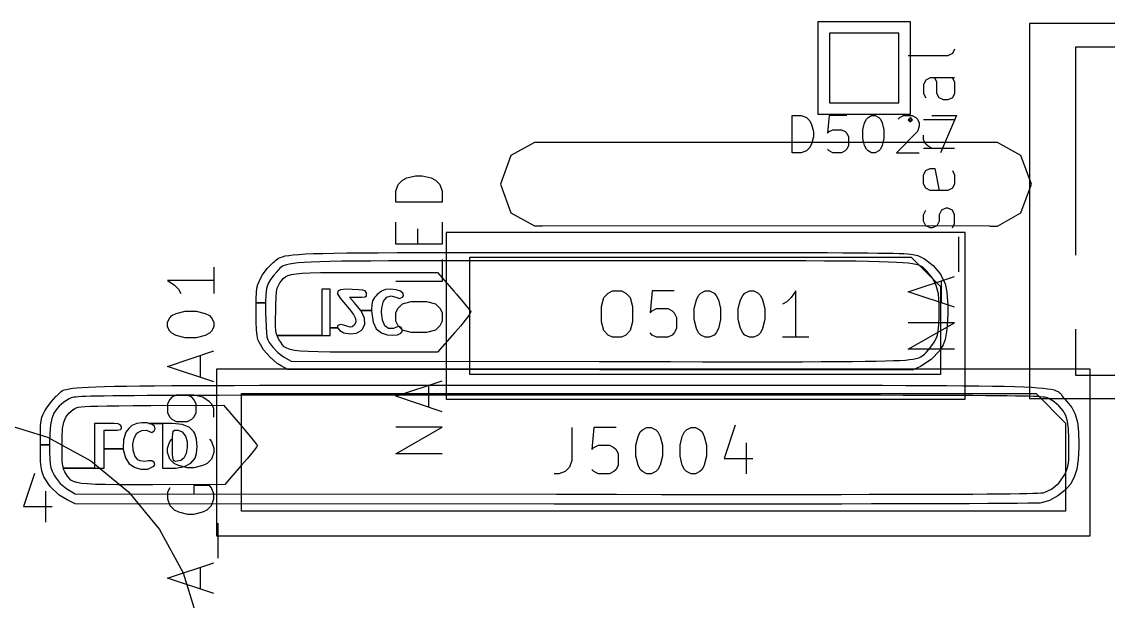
# Model space of a CAD drawing. Extents: x 0 to 141, y 0 to 216.
# Drawn here: x 100.66 to 124.11, y 53.55 to 66.06 of the extents above; entities that cross this region are included whole.
import ezdxf

# ---------------------------------------------------------------- set-up
doc = ezdxf.new("R2010")
doc.units = 0
doc.layers.get('0').update_dxf_attribs({"linetype": 'CONTINUOUS'})

msp = doc.modelspace()

# ---------------------------------------------------------------- linework, layer by layer
at = {"color": 0}
for p, q in [((117.839, 66.059), (117.839, 64.0595)), ((119.838, 66.059), (117.839, 66.059)), ((119.838, 64.0595), (119.838, 66.059)), ((137.907, 66.0192), (122.407, 66.0192)), ((122.407, 66.0192), (122.407, 57.9191)), ((118.088, 65.8096), (118.088, 64.3089)), ((119.589, 65.8096), (118.088, 65.8096)), ((119.589, 64.3089), (119.589, 65.8096)), ((120.789, 65.465), (120.742, 65.3701)), ((123.406, 65.519), (134.607, 65.519)), ((123.406, 61.0196), (123.406, 65.519)), ((120.646, 65.3217), (119.789, 65.3217)), ((120.742, 65.3701), (120.646, 65.3217)), ((120.171, 64.7982), (120.122, 64.703)), ((120.265, 64.8462), (120.171, 64.7982)), ((120.789, 64.8462), (120.265, 64.8462)), ((120.409, 64.7513), (120.361, 64.8462)), ((120.409, 64.5128), (120.409, 64.7513)), ((120.742, 64.8462), (120.789, 64.7513)), ((120.789, 64.7513), (120.789, 64.5128)), ((120.122, 64.703), (120.122, 64.5128)), ((120.122, 64.5128), (120.171, 64.4179)), ((120.456, 64.4179), (120.409, 64.5128)), ((120.789, 64.5128), (120.742, 64.4179)), ((118.088, 64.3089), (119.589, 64.3089)), ((120.551, 64.3696), (120.456, 64.4179)), ((120.646, 64.3696), (120.551, 64.3696)), ((120.742, 64.4179), (120.646, 64.3696)), ((117.286, 63.2312), (117.286, 64.032)), ((117.286, 64.032), (117.476, 64.032)), ((117.476, 64.032), (117.591, 63.9932)), ((117.839, 64.0595), (119.838, 64.0595)), ((118.085, 64.032), (118.048, 63.6503)), ((118.467, 64.032), (118.085, 64.032)), ((118.923, 63.9932), (119, 64.032)), ((119, 64.032), (119.076, 64.032)), ((119.076, 64.032), (119.152, 63.9932)), ((119.61, 63.9932), (119.686, 64.032)), ((119.686, 64.032), (119.876, 64.032)), ((119.876, 64.032), (119.953, 63.9932)), ((120.296, 64.032), (120.829, 64.032)), ((120.829, 64.032), (120.486, 63.2312)), ((117.591, 63.9932), (117.667, 63.9177)), ((117.667, 63.9177), (117.705, 63.8404)), ((117.705, 63.8404), (117.742, 63.6887)), ((118.809, 63.7261), (118.848, 63.8789)), ((118.848, 63.8789), (118.886, 63.9547)), ((118.886, 63.9547), (118.923, 63.9932)), ((119.152, 63.9932), (119.191, 63.9547)), ((119.191, 63.9547), (119.229, 63.8789)), ((119.229, 63.8789), (119.266, 63.7261)), ((119.571, 63.9547), (119.61, 63.9932)), ((119.837, 63.9893), (119.789, 63.941)), ((119.789, 63.941), (119.837, 63.8941)), ((119.789, 63.941), (119.885, 63.941)), ((119.885, 63.941), (119.837, 63.9893)), ((119.837, 63.8941), (119.885, 63.941)), ((119.953, 63.9932), (119.99, 63.9547)), ((119.99, 63.9547), (120.028, 63.8789)), ((120.028, 63.803), (119.99, 63.6887)), ((120.028, 63.8789), (120.028, 63.803)), ((120.789, 63.941), (120.122, 63.941)), ((117.742, 63.5744), (117.705, 63.4213)), ((117.742, 63.6887), (117.742, 63.5744)), ((118.048, 63.6503), (118.085, 63.6887)), ((118.085, 63.6887), (118.163, 63.7261)), ((118.163, 63.7261), (118.353, 63.7261)), ((118.353, 63.7261), (118.429, 63.6887)), ((118.429, 63.6887), (118.467, 63.6503)), ((118.467, 63.6503), (118.504, 63.5744)), ((118.504, 63.5744), (118.504, 63.3843)), ((118.809, 63.536), (118.809, 63.7261)), ((118.848, 63.3843), (118.809, 63.536)), ((119.266, 63.536), (119.229, 63.3843)), ((119.266, 63.7261), (119.266, 63.536)), ((119.99, 63.6887), (119.534, 63.2312)), ((120.122, 63.5123), (120.122, 63.6076)), ((111.722, 63.4517), (111.216, 63.1705)), ((111.891, 63.4517), (111.722, 63.4517)), ((121.549, 63.4488), (111.891, 63.4517)), ((117.667, 63.3458), (117.591, 63.27)), ((117.705, 63.4213), (117.667, 63.3458)), ((118.085, 63.27), (118.048, 63.307)), ((118.467, 63.307), (118.429, 63.27)), ((118.504, 63.3843), (118.467, 63.307)), ((118.886, 63.307), (118.848, 63.3843)), ((118.923, 63.27), (118.886, 63.307)), ((119.191, 63.307), (119.152, 63.27)), ((119.229, 63.3843), (119.191, 63.307)), ((120.171, 63.4175), (120.122, 63.5123)), ((120.789, 63.3222), (120.122, 63.3222)), ((120.217, 63.3705), (120.171, 63.4175)), ((120.314, 63.3222), (120.217, 63.3705)), ((121.716, 63.4488), (121.549, 63.4488)), ((122.222, 63.168), (121.716, 63.4488)), ((111.216, 63.1705), (110.99, 62.5521)), ((117.476, 63.2312), (117.286, 63.2312)), ((117.591, 63.27), (117.476, 63.2312)), ((118.163, 63.2312), (118.085, 63.27)), ((118.353, 63.2312), (118.163, 63.2312)), ((118.429, 63.27), (118.353, 63.2312)), ((119, 63.2312), (118.923, 63.27)), ((119.076, 63.2312), (119, 63.2312)), ((119.152, 63.27), (119.076, 63.2312)), ((119.534, 63.2312), (120.028, 63.2312)), ((122.448, 62.5493), (122.222, 63.168)), ((120.122, 62.7503), (120.171, 62.8456)), ((120.171, 62.8456), (120.265, 62.8936)), ((120.265, 62.8936), (120.361, 62.8936)), ((120.361, 62.8936), (120.456, 62.417)), ((120.742, 62.8456), (120.789, 62.7503)), ((108.78, 62.5422), (108.875, 62.6375)), ((108.875, 62.6375), (108.97, 62.6854)), ((108.97, 62.6854), (109.16, 62.7324)), ((109.16, 62.7324), (109.303, 62.7324)), ((109.303, 62.7324), (109.493, 62.6854)), ((109.493, 62.6854), (109.589, 62.6375)), ((109.589, 62.6375), (109.684, 62.5422)), ((120.122, 62.5602), (120.122, 62.7503)), ((120.789, 62.7503), (120.789, 62.5602)), ((108.731, 62.4004), (108.78, 62.5422)), ((108.731, 62.1619), (108.731, 62.4004)), ((109.684, 62.5422), (109.732, 62.4004)), ((109.732, 62.4004), (109.732, 62.1619)), ((110.99, 62.5521), (111.216, 61.9333)), ((120.171, 62.4649), (120.122, 62.5602)), ((120.265, 62.417), (120.171, 62.4649)), ((120.646, 62.417), (120.265, 62.417)), ((120.742, 62.4649), (120.646, 62.417)), ((120.789, 62.5602), (120.742, 62.4649)), ((122.222, 61.9305), (122.448, 62.5493)), ((109.732, 62.1619), (108.731, 62.1619)), ((111.216, 61.9333), (111.722, 61.6507)), ((120.122, 61.8931), (120.171, 61.9883)), ((120.504, 61.9883), (120.456, 61.8931)), ((120.599, 62.0367), (120.504, 61.9883)), ((120.646, 62.0367), (120.599, 62.0367)), ((120.742, 61.9883), (120.646, 62.0367)), ((120.789, 61.8931), (120.742, 61.9883)), ((121.716, 61.6479), (122.222, 61.9305)), ((108.731, 61.2567), (108.731, 61.7333)), ((109.732, 61.7333), (109.732, 61.2567)), ((120.122, 61.7513), (120.122, 61.8931)), ((120.171, 61.655), (120.122, 61.7513)), ((120.456, 61.7513), (120.409, 61.655)), ((120.456, 61.8931), (120.456, 61.7513)), ((120.742, 61.6081), (120.789, 61.703)), ((120.789, 61.703), (120.789, 61.8931)), ((109.208, 61.2567), (109.208, 61.5901)), ((121.019, 61.5086), (109.819, 61.5086)), ((109.819, 61.5086), (109.819, 57.9092)), ((111.722, 61.6507), (111.891, 61.6507)), ((121.549, 61.6479), (111.891, 61.6507)), ((120.265, 61.6081), (120.171, 61.655)), ((120.314, 61.6081), (120.265, 61.6081)), ((120.409, 61.655), (120.314, 61.6081)), ((121.019, 57.9092), (121.019, 61.5086)), ((121.549, 61.6479), (121.716, 61.6479)), ((109.732, 61.2567), (108.731, 61.2567)), ((120.884, 60.6559), (120.884, 61.4179)), ((106.2, 60.9519), (106.237, 60.9699)), ((106.237, 60.9699), (106.285, 60.9865)), ((106.285, 60.9865), (106.346, 61.0016)), ((106.346, 61.0016), (106.423, 61.014)), ((106.423, 61.014), (106.519, 61.0263)), ((106.519, 61.0263), (106.638, 61.0362)), ((106.638, 61.0362), (106.783, 61.0443)), ((106.783, 61.0443), (106.955, 61.0514)), ((106.955, 61.0514), (107.159, 61.0581)), ((107.159, 61.0581), (107.399, 61.0623)), ((107.399, 61.0623), (107.674, 61.0665)), ((107.674, 61.0665), (107.993, 61.0704)), ((107.993, 61.0704), (108.354, 61.0718)), ((108.354, 61.0718), (108.762, 61.0747)), ((108.762, 61.0747), (109.221, 61.0761)), ((109.221, 61.0761), (116.764, 61.0761)), ((110.328, 60.9794), (119.853, 60.9794)), ((110.328, 58.4398), (110.328, 60.9794)), ((116.764, 61.0761), (117.242, 61.0747)), ((117.242, 61.0747), (117.669, 61.0732)), ((117.669, 61.0732), (118.047, 61.0732)), ((118.047, 61.0732), (118.379, 61.0718)), ((118.379, 61.0718), (118.668, 61.069)), ((118.668, 61.069), (118.919, 61.0676)), ((118.919, 61.0676), (119.134, 61.0651)), ((119.134, 61.0651), (119.316, 61.0623)), ((119.316, 61.0623), (119.467, 61.0595)), ((119.467, 61.0595), (119.593, 61.0553)), ((119.593, 61.0553), (119.695, 61.0514)), ((119.695, 61.0514), (119.776, 61.0457)), ((119.776, 61.0457), (119.84, 61.0401)), ((119.84, 61.0401), (119.889, 61.0348)), ((119.853, 60.9794), (120.489, 60.3444)), ((119.889, 61.0348), (119.928, 61.0277)), ((119.928, 61.0277), (119.96, 61.021)), ((119.96, 61.021), (119.986, 61.0126)), ((119.986, 61.0126), (120.011, 61.003)), ((120.011, 61.003), (120.137, 60.9424)), ((104.807, 60.7603), (104.807, 60.1885)), ((105.857, 60.5924), (105.959, 60.7289)), ((105.959, 60.7289), (106.068, 60.8404)), ((106.068, 60.8404), (106.087, 60.8584)), ((106.087, 60.8584), (106.116, 60.8845)), ((106.116, 60.8845), (106.142, 60.9092)), ((106.142, 60.9092), (106.17, 60.9314)), ((106.17, 60.9314), (106.2, 60.9519)), ((106.233, 60.737), (106.212, 60.7124)), ((106.258, 60.7589), (106.233, 60.737)), ((106.288, 60.7783), (106.258, 60.7589)), ((106.325, 60.7963), (106.288, 60.7783)), ((106.376, 60.8129), (106.325, 60.7963)), ((106.441, 60.8266), (106.376, 60.8129)), ((106.524, 60.839), (106.441, 60.8266)), ((106.627, 60.8499), (106.524, 60.839)), ((106.754, 60.8598), (106.627, 60.8499)), ((106.908, 60.8679), (106.754, 60.8598)), ((107.093, 60.875), (106.908, 60.8679)), ((107.311, 60.8803), (107.093, 60.875)), ((107.565, 60.8859), (107.311, 60.8803)), ((107.859, 60.8887), (107.565, 60.8859)), ((108.195, 60.8926), (107.859, 60.8887)), ((108.577, 60.894), (108.195, 60.8926)), ((109.007, 60.8954), (108.577, 60.894)), ((109.489, 60.8969), (109.007, 60.8954)), ((117.125, 60.8969), (109.489, 60.8969)), ((109.732, 60.923), (109.732, 60.4478)), ((117.58, 60.8954), (117.125, 60.8969)), ((117.985, 60.8926), (117.58, 60.8954)), ((118.342, 60.8902), (117.985, 60.8926)), ((118.656, 60.8873), (118.342, 60.8902)), ((118.929, 60.8831), (118.656, 60.8873)), ((119.164, 60.8774), (118.929, 60.8831)), ((119.366, 60.8707), (119.164, 60.8774)), ((119.535, 60.8637), (119.366, 60.8707)), ((119.676, 60.8542), (119.535, 60.8637)), ((119.79, 60.8432), (119.676, 60.8542)), ((119.884, 60.8323), (119.79, 60.8432)), ((119.957, 60.8182), (119.884, 60.8323)), ((120.015, 60.802), (119.957, 60.8182)), ((120.06, 60.784), (120.015, 60.802)), ((120.095, 60.7646), (120.06, 60.784)), ((120.122, 60.7427), (120.095, 60.7646)), ((120.147, 60.7191), (120.122, 60.7427)), ((120.137, 60.9424), (120.328, 60.7963)), ((120.328, 60.7963), (120.483, 60.6104)), ((105.781, 60.4516), (105.818, 60.5261)), ((105.818, 60.5261), (105.857, 60.5924)), ((106.026, 60.4972), (105.975, 60.4051)), ((106.101, 60.5896), (106.026, 60.4972)), ((106.163, 60.657), (106.101, 60.5896)), ((106.189, 60.6859), (106.163, 60.657)), ((106.212, 60.7124), (106.189, 60.6859)), ((106.267, 60.4668), (106.305, 60.5123)), ((106.305, 60.5123), (106.349, 60.5483)), ((106.349, 60.5483), (106.405, 60.5772)), ((106.405, 60.5772), (106.481, 60.6005)), ((106.481, 60.6005), (106.583, 60.6171)), ((106.583, 60.6171), (106.715, 60.6294)), ((106.715, 60.6294), (106.887, 60.6379)), ((106.887, 60.6379), (107.105, 60.6432)), ((107.105, 60.6432), (107.374, 60.6446)), ((107.374, 60.6446), (107.702, 60.646)), ((107.702, 60.646), (109.635, 60.646)), ((109.635, 60.646), (109.984, 60.2439)), ((119.789, 60.2273), (120.789, 60.5607)), ((120.171, 60.6929), (120.147, 60.7191)), ((120.195, 60.664), (120.171, 60.6929)), ((120.213, 60.646), (120.195, 60.664)), ((120.319, 60.5166), (120.213, 60.646)), ((120.394, 60.3663), (120.319, 60.5166)), ((120.483, 60.6104), (120.587, 60.4008)), ((104.807, 60.4753), (103.806, 60.4753)), ((103.806, 60.4753), (103.95, 60.3786)), ((103.95, 60.3786), (104.045, 60.2837)), ((104.045, 60.2837), (104.092, 60.1885)), ((105.727, 60.2107), (105.737, 60.3084)), ((105.737, 60.3084), (105.755, 60.3843)), ((105.755, 60.3843), (105.781, 60.4516)), ((105.942, 60.2989), (105.926, 60.1652)), ((105.975, 60.4051), (105.942, 60.2989)), ((106.16, 60.2259), (106.175, 60.3056)), ((106.175, 60.3056), (106.198, 60.3649)), ((106.198, 60.3649), (106.23, 60.4188)), ((106.23, 60.4188), (106.267, 60.4668)), ((107.315, 60.288), (107.135, 60.288)), ((107.135, 60.288), (107.135, 59.2847)), ((107.315, 59.4473), (107.315, 60.288)), ((107.542, 60.2738), (107.479, 60.2439)), ((107.669, 60.2837), (107.542, 60.2738)), ((107.789, 60.2809), (107.669, 60.2837)), ((107.935, 60.2738), (107.789, 60.2809)), ((108.024, 60.2643), (107.935, 60.2738)), ((108.071, 60.2463), (108.024, 60.2643)), ((108.511, 60.2809), (108.424, 60.2449)), ((108.616, 60.288), (108.511, 60.2809)), ((108.74, 60.2738), (108.616, 60.288)), ((109.732, 60.4478), (108.731, 60.4478)), ((108.836, 60.2396), (108.74, 60.2738)), ((120.439, 60.1832), (120.394, 60.3663)), ((120.489, 60.3444), (120.489, 58.4398)), ((120.504, 59.9888), (120.504, 60.4654)), ((120.587, 60.4008), (120.595, 60.3747)), ((120.595, 60.3747), (120.624, 60.2174)), ((105.722, 59.9874), (105.723, 60.077)), ((105.723, 60.077), (105.727, 60.2107)), ((105.926, 60.1652), (105.922, 59.9874)), ((106.143, 59.9475), (106.15, 60.1116)), ((106.15, 60.1116), (106.16, 60.2259)), ((107.479, 60.2439), (107.477, 60.1857)), ((107.477, 60.1857), (107.534, 60.0922)), ((107.534, 60.0922), (107.647, 59.9556)), ((107.84, 59.993), (107.731, 60.1087)), ((107.731, 60.1087), (107.92, 60.1087)), ((107.92, 60.1087), (108.002, 60.1102)), ((108.002, 60.1102), (108.071, 60.1183)), ((108.092, 60.216), (108.071, 60.2463)), ((108.071, 60.1183), (108.097, 60.143)), ((108.097, 60.1899), (108.092, 60.216)), ((108.097, 60.143), (108.097, 60.1899)), ((108.233, 60.0357), (108.215, 59.9514)), ((108.272, 60.1017), (108.233, 60.0357)), ((108.311, 60.143), (108.272, 60.1017)), ((108.333, 60.1666), (108.311, 60.143)), ((108.424, 60.2449), (108.333, 60.1666)), ((108.431, 59.8812), (108.467, 60.0273)), ((108.467, 60.0273), (108.536, 60.1155)), ((108.536, 60.1155), (108.632, 60.143)), ((108.632, 60.143), (108.753, 60.1059)), ((108.753, 60.1059), (108.811, 60.0865)), ((108.811, 60.0865), (108.88, 60.114)), ((108.894, 60.1927), (108.836, 60.2396)), ((108.875, 59.9708), (109.065, 60.0191)), ((108.88, 60.114), (108.901, 60.1405)), ((108.901, 60.1405), (108.894, 60.1927)), ((109.065, 60.0191), (109.398, 60.0191)), ((109.398, 60.0191), (109.589, 59.9708)), ((109.984, 60.2439), (110.039, 60.1775)), ((110.039, 60.1775), (110.072, 60.1405)), ((110.072, 60.1405), (110.158, 60.0396)), ((110.158, 60.0396), (110.254, 59.9225)), ((113.171, 59.913), (113.218, 60.1031)), ((113.218, 60.1031), (113.313, 60.1998)), ((113.313, 60.1998), (113.409, 60.2463)), ((113.409, 60.2463), (113.599, 60.2463)), ((113.599, 60.2463), (113.695, 60.1998)), ((113.695, 60.1998), (113.79, 60.1031)), ((113.79, 60.1031), (113.837, 59.913)), ((114.265, 60.2463), (114.219, 59.7711)), ((114.742, 60.2463), (114.265, 60.2463)), ((115.171, 59.866), (115.218, 60.0562)), ((115.218, 60.0562), (115.266, 60.1514)), ((115.266, 60.1514), (115.313, 60.1998)), ((115.313, 60.1998), (115.409, 60.2463)), ((115.409, 60.2463), (115.504, 60.2463)), ((115.504, 60.2463), (115.6, 60.1998)), ((115.6, 60.1998), (115.646, 60.1514)), ((115.646, 60.1514), (115.695, 60.0562)), ((115.695, 60.0562), (115.741, 59.866)), ((116.123, 59.866), (116.171, 60.0562)), ((116.171, 60.0562), (116.218, 60.1514)), ((116.218, 60.1514), (116.266, 60.1998)), ((116.266, 60.1998), (116.362, 60.2463)), ((116.362, 60.2463), (116.457, 60.2463)), ((116.457, 60.2463), (116.552, 60.1998)), ((116.552, 60.1998), (116.599, 60.1514)), ((116.599, 60.1514), (116.647, 60.0562)), ((116.647, 60.0562), (116.695, 59.866)), ((117.265, 60.1031), (117.171, 60.0082)), ((117.361, 60.2463), (117.265, 60.1031)), ((117.361, 59.2459), (117.361, 60.2463)), ((120.789, 59.8936), (119.789, 60.2273)), ((120.458, 59.9542), (120.439, 60.1832)), ((120.624, 60.2174), (120.64, 60.0206)), ((120.64, 60.0206), (120.642, 59.9542)), ((103.996, 59.7598), (104.188, 59.8082)), ((104.188, 59.8082), (104.425, 59.8082)), ((104.425, 59.8082), (104.617, 59.7598)), ((105.722, 59.8039), (105.722, 59.9874)), ((105.722, 59.9874), (105.922, 59.9874)), ((105.922, 59.9874), (105.722, 59.9874)), ((105.723, 59.5768), (105.722, 59.8039)), ((105.922, 59.9874), (105.924, 59.7531)), ((106.138, 59.6237), (106.141, 59.8219)), ((106.141, 59.8219), (106.143, 59.9475)), ((107.647, 59.9556), (107.728, 59.8607)), ((107.728, 59.8607), (107.818, 59.7408)), ((107.976, 59.8248), (107.84, 59.993)), ((107.983, 59.8152), (107.976, 59.8248)), ((107.976, 59.8248), (108.21, 59.8248)), ((108.21, 59.8248), (107.976, 59.8248)), ((108.059, 59.6593), (107.983, 59.8152)), ((108.215, 59.9514), (108.21, 59.8248)), ((108.21, 59.8248), (108.212, 59.7627)), ((108.426, 59.7863), (108.431, 59.8812)), ((108.445, 59.6138), (108.426, 59.7863)), ((108.731, 59.7807), (108.78, 59.8759)), ((108.78, 59.8759), (108.875, 59.9708)), ((109.589, 59.9708), (109.684, 59.8759)), ((109.684, 59.8759), (109.732, 59.7807)), ((110.254, 59.9225), (110.32, 59.8385)), ((110.32, 59.8385), (110.349, 59.7972)), ((110.349, 59.7972), (110.345, 59.7821)), ((113.171, 59.5796), (113.171, 59.913)), ((113.837, 59.913), (113.837, 59.5796)), ((114.219, 59.7711), (114.265, 59.8181)), ((114.265, 59.8181), (114.361, 59.866)), ((114.361, 59.866), (114.599, 59.866)), ((114.599, 59.866), (114.694, 59.8181)), ((114.694, 59.8181), (114.742, 59.7711)), ((115.171, 59.6276), (115.171, 59.866)), ((115.741, 59.866), (115.741, 59.6276)), ((116.123, 59.6276), (116.123, 59.866)), ((116.695, 59.866), (116.695, 59.6276)), ((117.171, 60.0082), (117.075, 59.9613)), ((120.456, 59.6939), (120.458, 59.9542)), ((120.644, 59.8015), (120.636, 59.5796)), ((120.642, 59.9542), (120.644, 59.8015)), ((103.806, 59.5697), (103.855, 59.665)), ((103.806, 59.4748), (103.806, 59.5697)), ((103.855, 59.665), (103.901, 59.7133)), ((103.901, 59.7133), (103.996, 59.7598)), ((104.617, 59.7598), (104.712, 59.7133)), ((104.712, 59.7133), (104.758, 59.665)), ((104.758, 59.665), (104.807, 59.5697)), ((104.807, 59.5697), (104.807, 59.4748)), ((105.73, 59.4071), (105.723, 59.5768)), ((105.924, 59.7531), (105.927, 59.6441)), ((105.927, 59.6441), (105.932, 59.4678)), ((106.139, 59.4829), (106.138, 59.6237)), ((107.818, 59.7408), (107.863, 59.6512)), ((107.869, 59.5796), (107.839, 59.5161)), ((107.863, 59.6512), (107.869, 59.5796)), ((108.067, 59.5256), (108.059, 59.6593)), ((108.212, 59.7627), (108.242, 59.5697)), ((108.242, 59.5697), (108.311, 59.4307)), ((108.497, 59.4953), (108.445, 59.6138)), ((108.731, 59.5905), (108.731, 59.7807)), ((108.78, 59.4953), (108.731, 59.5905)), ((109.732, 59.5905), (109.684, 59.4953)), ((109.732, 59.7807), (109.732, 59.5905)), ((110.229, 59.6152), (110.125, 59.4857)), ((110.305, 59.7172), (110.229, 59.6152)), ((110.345, 59.7821), (110.305, 59.7172)), ((113.218, 59.3894), (113.171, 59.5796)), ((113.837, 59.5796), (113.79, 59.3894)), ((114.742, 59.7711), (114.789, 59.6759)), ((114.789, 59.6759), (114.789, 59.4374)), ((115.218, 59.4374), (115.171, 59.6276)), ((115.741, 59.6276), (115.695, 59.4374)), ((116.171, 59.4374), (116.123, 59.6276)), ((116.695, 59.6276), (116.647, 59.4374)), ((119.789, 58.9883), (120.789, 59.5602)), ((120.789, 59.5602), (119.789, 59.5602)), ((120.448, 59.5133), (120.456, 59.6939)), ((120.636, 59.5796), (120.615, 59.3743)), ((103.855, 59.3796), (103.806, 59.4748)), ((103.901, 59.3316), (103.855, 59.3796)), ((103.996, 59.2847), (103.901, 59.3316)), ((104.712, 59.3316), (104.617, 59.2847)), ((104.758, 59.3796), (104.712, 59.3316)), ((104.807, 59.4748), (104.758, 59.3796)), ((105.741, 59.2847), (105.73, 59.4071)), ((105.932, 59.4678), (105.94, 59.3439)), ((105.94, 59.3439), (105.952, 59.2557)), ((106.146, 59.3824), (106.139, 59.4829)), ((106.161, 59.3108), (106.146, 59.3824)), ((107.315, 59.2847), (107.315, 59.4473)), ((107.315, 59.4473), (107.471, 59.4473)), ((107.471, 59.4473), (107.315, 59.4473)), ((107.473, 59.4914), (107.471, 59.4473)), ((107.471, 59.4473), (107.526, 59.3894)), ((107.482, 59.5009), (107.473, 59.4914)), ((107.53, 59.5231), (107.482, 59.5009)), ((107.526, 59.3894), (107.61, 59.3439)), ((107.608, 59.5104), (107.53, 59.5231)), ((107.655, 59.4953), (107.608, 59.5104)), ((107.61, 59.3439), (107.745, 59.3203)), ((107.745, 59.4678), (107.655, 59.4953)), ((107.794, 59.472), (107.745, 59.4678)), ((107.745, 59.3203), (107.881, 59.3369)), ((107.839, 59.5161), (107.794, 59.472)), ((107.881, 59.3369), (107.988, 59.3933)), ((107.988, 59.3933), (108.008, 59.4127)), ((108.008, 59.4127), (108.067, 59.5256)), ((108.311, 59.4307), (108.424, 59.3397)), ((108.424, 59.3397), (108.438, 59.333)), ((108.438, 59.333), (108.549, 59.297)), ((108.578, 59.436), (108.497, 59.4953)), ((108.686, 59.4374), (108.578, 59.436)), ((108.747, 59.4639), (108.686, 59.4374)), ((108.815, 59.4762), (108.747, 59.4639)), ((108.768, 59.3012), (108.844, 59.334)), ((108.875, 59.4004), (108.78, 59.4953)), ((108.859, 59.4416), (108.815, 59.4762)), ((108.844, 59.334), (108.88, 59.381)), ((108.88, 59.381), (108.859, 59.4416)), ((109.065, 59.352), (108.875, 59.4004)), ((109.398, 59.352), (109.065, 59.352)), ((109.589, 59.4004), (109.398, 59.352)), ((109.684, 59.4953), (109.589, 59.4004)), ((109.999, 59.3411), (109.95, 59.2847)), ((110.125, 59.4857), (109.999, 59.3411)), ((113.313, 59.2942), (113.218, 59.3894)), ((113.79, 59.3894), (113.695, 59.2942)), ((114.265, 59.2942), (114.219, 59.3425)), ((114.742, 59.3425), (114.694, 59.2942)), ((114.789, 59.4374), (114.742, 59.3425)), ((115.266, 59.3425), (115.218, 59.4374)), ((115.313, 59.2942), (115.266, 59.3425)), ((115.646, 59.3425), (115.6, 59.2942)), ((115.695, 59.4374), (115.646, 59.3425)), ((116.218, 59.3425), (116.171, 59.4374)), ((116.266, 59.2942), (116.218, 59.3425)), ((116.599, 59.3425), (116.552, 59.2942)), ((116.647, 59.4374), (116.599, 59.3425)), ((120.419, 59.2928), (120.437, 59.3852)), ((120.437, 59.3852), (120.448, 59.5133)), ((120.615, 59.3743), (120.585, 59.2018)), ((123.406, 58.4193), (123.406, 59.4198)), ((104.188, 59.2363), (103.996, 59.2847)), ((104.425, 59.2363), (104.188, 59.2363)), ((104.617, 59.2847), (104.425, 59.2363)), ((105.759, 59.1951), (105.741, 59.2847)), ((105.781, 59.1372), (105.759, 59.1951)), ((105.879, 58.9746), (105.781, 59.1372)), ((105.952, 59.2557), (105.971, 59.1908)), ((105.971, 59.1908), (106, 59.1344)), ((106, 59.1344), (106.041, 59.0737)), ((106.171, 59.2847), (106.161, 59.3108)), ((106.185, 59.2487), (106.171, 59.2847)), ((106.171, 59.2847), (107.315, 59.2847)), ((107.135, 59.2847), (106.171, 59.2847)), ((106.212, 59.1993), (106.185, 59.2487)), ((106.25, 59.1372), (106.212, 59.1993)), ((106.285, 59.0846), (106.25, 59.1372)), ((106.327, 59.0419), (106.285, 59.0846)), ((108.549, 59.297), (108.664, 59.2889)), ((108.664, 59.2889), (108.768, 59.3012)), ((109.95, 59.2847), (109.633, 58.9262)), ((109.827, 58.3999), (109.827, 59.1619)), ((113.409, 59.2459), (113.313, 59.2942)), ((113.599, 59.2459), (113.409, 59.2459)), ((113.695, 59.2942), (113.599, 59.2459)), ((114.361, 59.2459), (114.265, 59.2942)), ((114.599, 59.2459), (114.361, 59.2459)), ((114.694, 59.2942), (114.599, 59.2459)), ((115.409, 59.2459), (115.313, 59.2942)), ((115.504, 59.2459), (115.409, 59.2459)), ((115.6, 59.2942), (115.504, 59.2459)), ((116.362, 59.2459), (116.266, 59.2942)), ((116.457, 59.2459), (116.362, 59.2459)), ((116.552, 59.2942), (116.457, 59.2459)), ((117.647, 59.2459), (117.075, 59.2459)), ((120.259, 59.0116), (120.336, 59.1206)), ((120.336, 59.1206), (120.347, 59.1386)), ((120.347, 59.1386), (120.39, 59.2169)), ((120.39, 59.2169), (120.419, 59.2928)), ((120.544, 59.0832), (120.468, 58.9608)), ((120.585, 59.2018), (120.544, 59.0832)), ((103.806, 58.6176), (104.807, 58.9509)), ((104.52, 58.3791), (104.52, 58.856)), ((106.019, 58.8133), (105.879, 58.9746)), ((106.041, 59.0737), (106.076, 59.0296)), ((106.076, 59.0296), (106.188, 58.9167)), ((106.188, 58.9167), (106.31, 58.8257)), ((106.38, 59.0077), (106.327, 59.0419)), ((106.452, 58.9813), (106.38, 59.0077)), ((106.548, 58.9608), (106.452, 58.9813)), ((106.677, 58.947), (106.548, 58.9608)), ((106.843, 58.9372), (106.677, 58.947)), ((107.054, 58.9305), (106.843, 58.9372)), ((107.316, 58.9276), (107.054, 58.9305)), ((107.634, 58.9262), (107.316, 58.9276)), ((109.633, 58.9262), (107.634, 58.9262)), ((120.789, 58.9883), (119.789, 58.9883)), ((120.063, 58.8271), (120.113, 58.8627)), ((120.113, 58.8627), (120.139, 58.8836)), ((120.139, 58.8836), (120.177, 58.9181)), ((120.177, 58.9181), (120.259, 59.0116)), ((120.468, 58.9608), (120.283, 58.7636)), ((104.807, 58.2842), (103.806, 58.6176)), ((106.175, 58.6796), (106.019, 58.8133)), ((106.256, 58.6285), (106.175, 58.6796)), ((106.401, 58.5502), (106.256, 58.6285)), ((106.31, 58.8257), (106.473, 58.7294)), ((106.473, 58.7294), (113.119, 58.7223)), ((113.119, 58.7223), (113.906, 58.7209)), ((113.906, 58.7209), (114.66, 58.7209)), ((114.66, 58.7209), (115.347, 58.7195)), ((115.347, 58.7195), (115.973, 58.7195)), ((115.973, 58.7195), (116.539, 58.7181)), ((116.539, 58.7181), (117.049, 58.7195)), ((117.049, 58.7195), (117.505, 58.7195)), ((117.505, 58.7195), (117.912, 58.7209)), ((117.912, 58.7209), (118.27, 58.7223)), ((118.27, 58.7223), (118.586, 58.7237)), ((118.586, 58.7237), (118.86, 58.728)), ((118.86, 58.728), (119.097, 58.7304)), ((119.097, 58.7304), (119.298, 58.7361)), ((119.298, 58.7361), (119.469, 58.7417)), ((119.469, 58.7417), (119.61, 58.747)), ((119.61, 58.747), (119.727, 58.7555)), ((119.727, 58.7555), (119.82, 58.7636)), ((119.82, 58.7636), (119.895, 58.7745)), ((120.052, 58.6176), (119.871, 58.5336)), ((119.895, 58.7745), (119.954, 58.7858)), ((119.954, 58.7858), (119.999, 58.7982)), ((119.999, 58.7982), (120.034, 58.8119)), ((120.034, 58.8119), (120.063, 58.8271)), ((120.283, 58.7636), (120.052, 58.6176)), ((123.714, 58.5597), (104.863, 58.5597)), ((104.863, 58.5597), (104.863, 54.9603)), ((113.137, 58.5417), (106.401, 58.5502)), ((120.489, 58.4398), (110.328, 58.4398)), ((119.871, 58.5336), (113.137, 58.5417)), ((134.607, 58.4193), (123.406, 58.4193)), ((123.714, 54.9603), (123.714, 58.5597)), ((101.683, 58.1339), (101.757, 58.1448)), ((101.757, 58.1448), (101.849, 58.1547)), ((101.849, 58.1547), (101.962, 58.1628)), ((101.962, 58.1628), (102.099, 58.1713)), ((102.099, 58.1713), (102.26, 58.178)), ((102.26, 58.178), (102.447, 58.1836)), ((102.447, 58.1836), (102.666, 58.1889)), ((102.666, 58.1889), (102.919, 58.1932)), ((102.919, 58.1932), (103.204, 58.1974)), ((103.204, 58.1974), (103.528, 58.2013)), ((103.528, 58.2013), (103.892, 58.2041)), ((103.892, 58.2041), (104.298, 58.2055)), ((104.298, 58.2055), (104.749, 58.2069)), ((104.749, 58.2069), (105.248, 58.2083)), ((105.248, 58.2083), (105.795, 58.2097)), ((105.795, 58.2097), (106.396, 58.2097)), ((106.396, 58.2097), (107.05, 58.2112)), ((107.05, 58.2112), (110.262, 58.2112)), ((108.731, 57.9713), (109.732, 58.3046)), ((109.445, 57.7328), (109.445, 58.2097)), ((110.262, 58.2112), (111.226, 58.2097)), ((111.226, 58.2097), (113.173, 58.2097)), ((113.173, 58.2097), (114.147, 58.2112)), ((114.147, 58.2112), (118.066, 58.2112)), ((118.066, 58.2112), (118.675, 58.2097)), ((118.675, 58.2097), (119.232, 58.2097)), ((119.232, 58.2097), (119.738, 58.2083)), ((119.738, 58.2083), (120.198, 58.2069)), ((120.198, 58.2069), (120.612, 58.2041)), ((120.612, 58.2041), (120.982, 58.2013)), ((120.982, 58.2013), (121.313, 58.1974)), ((121.313, 58.1974), (121.606, 58.1932)), ((121.606, 58.1932), (121.863, 58.1875)), ((121.863, 58.1875), (122.087, 58.1822)), ((122.087, 58.1822), (122.282, 58.1752)), ((122.282, 58.1752), (122.447, 58.1671)), ((122.447, 58.1671), (122.586, 58.1572)), ((122.586, 58.1572), (122.703, 58.1477)), ((122.703, 58.1477), (122.798, 58.1353)), ((101.301, 57.8612), (101.407, 57.9713)), ((101.407, 57.9713), (101.415, 57.9797)), ((101.415, 57.9797), (101.439, 58.0016)), ((101.439, 58.0016), (101.458, 58.0238)), ((101.458, 58.0238), (101.494, 58.0623)), ((101.494, 58.0623), (101.515, 58.0789)), ((101.515, 58.0789), (101.542, 58.094)), ((101.542, 58.094), (101.578, 58.1092)), ((101.684, 57.9191), (101.568, 57.8432)), ((101.578, 58.1092), (101.623, 58.1215)), ((101.623, 58.1215), (101.683, 58.1339)), ((101.698, 57.9272), (101.684, 57.9191)), ((101.713, 57.9342), (101.698, 57.9272)), ((101.729, 57.9395), (101.713, 57.9342)), ((101.753, 57.9452), (101.729, 57.9395)), ((101.785, 57.9508), (101.753, 57.9452)), ((101.828, 57.9561), (101.785, 57.9508)), ((101.883, 57.9603), (101.828, 57.9561)), ((101.953, 57.9646), (101.883, 57.9603)), ((102.041, 57.9684), (101.953, 57.9646)), ((102.15, 57.9727), (102.041, 57.9684)), ((102.282, 57.9755), (102.15, 57.9727)), ((102.439, 57.9783), (102.282, 57.9755)), ((102.624, 57.9808), (102.439, 57.9783)), ((102.84, 57.9836), (102.624, 57.9808)), ((103.088, 57.985), (102.84, 57.9836)), ((103.371, 57.9878), (103.088, 57.985)), ((103.692, 57.9893), (103.371, 57.9878)), ((104.053, 57.9907), (103.692, 57.9893)), ((103.901, 57.9508), (103.855, 57.9039)), ((103.996, 57.9988), (103.901, 57.9508)), ((104.378, 57.9988), (103.996, 57.9988)), ((104.455, 57.9907), (104.053, 57.9907)), ((104.33, 57.9508), (104.235, 57.9988)), ((104.378, 57.9039), (104.33, 57.9508)), ((104.568, 57.9508), (104.378, 57.9988)), ((104.904, 57.9921), (104.455, 57.9907)), ((104.712, 57.8556), (104.568, 57.9508)), ((105.399, 57.9935), (104.904, 57.9921)), ((105.945, 57.9935), (105.399, 57.9935)), ((105.403, 58.0305), (122.549, 58.0305)), ((105.403, 55.4909), (105.403, 58.0305)), ((106.543, 57.9949), (105.945, 57.9935)), ((118.058, 57.9949), (106.543, 57.9949)), ((109.732, 57.6379), (108.731, 57.9713)), ((109.819, 57.9092), (121.019, 57.9092)), ((118.649, 57.9935), (118.058, 57.9949)), ((119.188, 57.9935), (118.649, 57.9935)), ((119.677, 57.9921), (119.188, 57.9935)), ((120.119, 57.9907), (119.677, 57.9921)), ((120.516, 57.9907), (120.119, 57.9907)), ((120.872, 57.9893), (120.516, 57.9907)), ((121.187, 57.9864), (120.872, 57.9893)), ((121.466, 57.985), (121.187, 57.9864)), ((121.71, 57.9836), (121.466, 57.985)), ((121.921, 57.9808), (121.71, 57.9836)), ((122.101, 57.9783), (121.921, 57.9808)), ((122.255, 57.9755), (122.101, 57.9783)), ((122.384, 57.9713), (122.255, 57.9755)), ((122.49, 57.9684), (122.384, 57.9713)), ((137.907, 57.9191), (122.407, 57.9191)), ((122.577, 57.9646), (122.49, 57.9684)), ((122.549, 58.0305), (123.184, 57.3952)), ((122.644, 57.9603), (122.577, 57.9646)), ((122.698, 57.9561), (122.644, 57.9603)), ((122.738, 57.9508), (122.698, 57.9561)), ((122.768, 57.9452), (122.738, 57.9508)), ((122.79, 57.9395), (122.768, 57.9452)), ((122.808, 57.9328), (122.79, 57.9395)), ((122.798, 58.1353), (122.876, 58.123)), ((122.82, 57.9272), (122.808, 57.9328)), ((122.935, 57.8541), (122.82, 57.9272)), ((122.876, 58.123), (122.937, 58.1092)), ((122.937, 58.1092), (122.984, 58.0926)), ((122.984, 58.0926), (123.022, 58.076)), ((123.022, 58.076), (123.049, 58.0566)), ((123.049, 58.0566), (123.07, 58.0376)), ((123.07, 58.0376), (123.088, 58.0154)), ((123.088, 58.0154), (123.121, 57.966)), ((123.121, 57.966), (123.143, 57.9381)), ((123.143, 57.9381), (123.169, 57.9078)), ((101.16, 57.6598), (101.2, 57.7261)), ((101.2, 57.7261), (101.301, 57.8612)), ((101.424, 57.7053), (101.355, 57.6076)), ((101.469, 57.7564), (101.424, 57.7053)), ((101.568, 57.8432), (101.469, 57.7564)), ((101.68, 57.6076), (101.774, 57.6873)), ((101.774, 57.6873), (101.778, 57.6901)), ((101.778, 57.6901), (101.805, 57.7081)), ((101.805, 57.7081), (101.836, 57.7219)), ((101.836, 57.7219), (101.88, 57.7342)), ((101.88, 57.7342), (101.94, 57.7441)), ((101.94, 57.7441), (102.027, 57.7508)), ((102.027, 57.7508), (102.144, 57.7564)), ((102.144, 57.7564), (102.301, 57.7617)), ((102.301, 57.7617), (102.503, 57.7645)), ((102.503, 57.7645), (102.756, 57.7674)), ((102.756, 57.7674), (103.068, 57.7702)), ((103.068, 57.7702), (103.444, 57.773)), ((103.444, 57.773), (105.012, 57.7825)), ((103.855, 57.9039), (103.806, 57.8072)), ((103.806, 57.8072), (103.806, 57.6171)), ((104.425, 57.8072), (104.378, 57.9039)), ((104.425, 57.6171), (104.425, 57.8072)), ((104.758, 57.8072), (104.712, 57.8556)), ((104.807, 57.7123), (104.758, 57.8072)), ((104.807, 57.5222), (104.807, 57.7123)), ((105.012, 57.7825), (105.374, 57.361)), ((123.039, 57.7674), (122.935, 57.8541)), ((123.049, 57.7564), (123.039, 57.7674)), ((123.13, 57.6598), (123.049, 57.7564)), ((123.169, 57.9078), (123.215, 57.8612)), ((123.215, 57.8612), (123.319, 57.7275)), ((123.319, 57.7275), (123.394, 57.5829)), ((101.069, 57.3444), (101.079, 57.4421)), ((101.079, 57.4421), (101.097, 57.5179)), ((101.097, 57.5179), (101.123, 57.5853)), ((101.123, 57.5853), (101.16, 57.6598)), ((101.308, 57.4933), (101.28, 57.3525)), ((101.355, 57.6076), (101.308, 57.4933)), ((101.57, 57.416), (101.614, 57.5222)), ((101.614, 57.5222), (101.68, 57.6076)), ((103.806, 57.6171), (103.855, 57.5222)), ((103.855, 57.5222), (103.901, 57.4753)), ((103.901, 57.4753), (103.996, 57.4269)), ((104.235, 57.4269), (104.33, 57.4753)), ((104.33, 57.4753), (104.378, 57.5222)), ((104.378, 57.5222), (104.425, 57.6171)), ((123.188, 57.555), (123.13, 57.6598)), ((123.226, 57.4298), (123.188, 57.555)), ((123.394, 57.5829), (123.44, 57.4132)), ((100.185, 57.4075), (101.217, 57.0879)), ((101.064, 57.0248), (101.065, 57.2107)), ((101.065, 57.2107), (101.069, 57.3444)), ((101.28, 57.3525), (101.265, 57.168)), ((101.531, 57.0879), (101.544, 57.2752)), ((101.544, 57.2752), (101.57, 57.416)), ((102.511, 57.3857), (102.228, 57.3857)), ((102.228, 57.3857), (102.228, 56.4197)), ((102.443, 56.8357), (102.443, 57.2424)), ((102.443, 57.2424), (102.636, 57.2424)), ((102.653, 57.3842), (102.511, 57.3857)), ((102.636, 57.2424), (102.718, 57.2438)), ((102.741, 57.3761), (102.653, 57.3842)), ((102.718, 57.2438), (102.789, 57.252)), ((102.786, 57.3581), (102.741, 57.3761)), ((102.809, 57.3264), (102.786, 57.3581)), ((102.789, 57.252), (102.815, 57.2742)), ((102.811, 57.3155), (102.809, 57.3264)), ((102.815, 57.2742), (102.811, 57.3155)), ((102.974, 57.2742), (102.909, 57.1955)), ((103.013, 57.3193), (102.974, 57.2742)), ((103.039, 57.3387), (103.013, 57.3193)), ((103.142, 57.3842), (103.039, 57.3387)), ((103.256, 57.4022), (103.142, 57.3842)), ((103.164, 57.1927), (103.254, 57.234)), ((103.254, 57.234), (103.356, 57.2396)), ((103.368, 57.3966), (103.256, 57.4022)), ((103.356, 57.2396), (103.433, 57.205)), ((103.407, 57.3857), (103.368, 57.3966)), ((103.463, 57.3705), (103.407, 57.3857)), ((103.407, 57.3857), (103.697, 57.3857)), ((103.914, 57.3857), (103.407, 57.3857)), ((103.525, 57.3264), (103.463, 57.3705)), ((103.466, 57.1899), (103.518, 57.2258)), ((103.518, 57.2258), (103.542, 57.2699)), ((103.542, 57.2699), (103.525, 57.3264)), ((103.697, 57.3857), (103.697, 56.4197)), ((104.122, 57.3663), (103.914, 57.3857)), ((103.919, 57.1722), (103.932, 57.2202)), ((103.932, 57.2202), (103.955, 57.2396)), ((103.955, 57.2396), (103.992, 57.2424)), ((103.992, 57.2424), (104.039, 57.2396)), ((103.996, 57.4269), (104.235, 57.4269)), ((104.039, 57.2396), (104.126, 57.2022)), ((104.275, 57.3056), (104.122, 57.3663)), ((104.378, 57.2022), (104.275, 57.3056)), ((105.374, 57.361), (105.446, 57.2766)), ((105.446, 57.2766), (105.563, 57.1405)), ((108.731, 56.7323), (109.732, 57.3045)), ((109.732, 57.3045), (108.731, 57.3045)), ((112.532, 57.2975), (112.532, 56.5838)), ((113.007, 57.2975), (112.961, 56.8219)), ((113.484, 57.2975), (113.007, 57.2975)), ((114.008, 57.2022), (114.056, 57.2505)), ((114.056, 57.2505), (114.151, 57.2975)), ((114.151, 57.2975), (114.246, 57.2975)), ((114.246, 57.2975), (114.341, 57.2505)), ((114.341, 57.2505), (114.39, 57.2022)), ((114.96, 57.2022), (115.008, 57.2505)), ((115.008, 57.2505), (115.103, 57.2975)), ((115.103, 57.2975), (115.199, 57.2975)), ((115.199, 57.2975), (115.293, 57.2505)), ((115.293, 57.2505), (115.342, 57.2022)), ((116.056, 57.3458), (115.817, 56.6304)), ((123.184, 57.3952), (123.184, 55.4909)), ((123.248, 57.2685), (123.226, 57.4298)), ((123.256, 57.0576), (123.248, 57.2685)), ((123.44, 57.4132), (123.465, 57.205)), ((101.064, 56.9253), (101.064, 57.0248)), ((101.217, 57.0879), (102.151, 56.581)), ((101.265, 57.168), (101.261, 56.9253)), ((101.53, 56.9034), (101.531, 57.0879)), ((102.854, 57.0286), (102.85, 56.8357)), ((102.909, 57.1955), (102.854, 57.0286)), ((103.061, 56.9419), (103.087, 57.0713)), ((103.087, 57.0713), (103.146, 57.1761)), ((103.146, 57.1761), (103.164, 57.1927)), ((103.433, 57.205), (103.466, 57.1899)), ((103.806, 56.8551), (103.855, 56.9983)), ((103.855, 56.9983), (103.901, 57.0466)), ((103.912, 56.9323), (103.914, 57.0798)), ((103.914, 57.0798), (103.919, 57.1722)), ((104.126, 57.2022), (104.194, 57.1115)), ((104.194, 57.1115), (104.194, 57.1101)), ((104.194, 57.1101), (104.228, 56.9944)), ((104.228, 56.9944), (104.232, 56.8635)), ((104.395, 57.1722), (104.378, 57.2022)), ((104.433, 57.0466), (104.395, 57.1722)), ((104.447, 56.8911), (104.433, 57.0466)), ((104.712, 57.0466), (104.758, 56.9983)), ((104.758, 56.9983), (104.807, 56.8551)), ((105.563, 57.1405), (105.657, 57.0272)), ((105.657, 57.0272), (105.722, 56.9489)), ((113.913, 56.9172), (113.961, 57.1073)), ((113.961, 57.1073), (114.008, 57.2022)), ((114.39, 57.2022), (114.437, 57.1073)), ((114.437, 57.1073), (114.485, 56.9172)), ((114.865, 56.9172), (114.913, 57.1073)), ((114.913, 57.1073), (114.96, 57.2022)), ((115.342, 57.2022), (115.389, 57.1073)), ((115.389, 57.1073), (115.437, 56.9172)), ((123.257, 56.9281), (123.256, 57.0576)), ((123.465, 57.205), (123.472, 56.9405)), ((101.065, 56.7228), (101.064, 56.9253)), ((101.064, 56.9253), (101.261, 56.9253)), ((101.261, 56.9253), (101.064, 56.9253)), ((101.261, 56.9253), (101.261, 56.7669)), ((101.261, 56.7669), (101.265, 56.6194)), ((101.531, 56.7076), (101.53, 56.9034)), ((102.443, 56.4197), (102.443, 56.8357)), ((102.443, 56.8357), (102.85, 56.8357)), ((102.85, 56.8357), (102.443, 56.8357)), ((102.85, 56.8357), (102.851, 56.8205)), ((102.851, 56.8205), (102.897, 56.6416)), ((103.068, 56.8067), (103.061, 56.9419)), ((103.104, 56.6872), (103.068, 56.8067)), ((103.806, 56.7602), (103.806, 56.8551)), ((103.855, 56.618), (103.806, 56.7602)), ((103.912, 56.9034), (103.912, 56.9323)), ((103.914, 56.738), (103.912, 56.9034)), ((103.922, 56.6346), (103.914, 56.738)), ((104.207, 56.7365), (104.16, 56.6374)), ((104.232, 56.8635), (104.207, 56.7365)), ((104.403, 56.6346), (104.435, 56.7365)), ((104.435, 56.7365), (104.447, 56.8911)), ((104.807, 56.7602), (104.758, 56.618)), ((104.807, 56.8551), (104.807, 56.7602)), ((105.625, 56.7475), (105.522, 56.6222)), ((105.702, 56.8456), (105.625, 56.7475)), ((105.734, 56.8911), (105.702, 56.8456)), ((105.722, 56.9489), (105.748, 56.9143)), ((105.742, 56.9034), (105.734, 56.8911)), ((105.748, 56.9143), (105.742, 56.9034)), ((112.961, 56.8219), (113.007, 56.8688)), ((113.007, 56.8688), (113.104, 56.9172)), ((113.104, 56.9172), (113.341, 56.9172)), ((113.341, 56.9172), (113.436, 56.8688)), ((113.436, 56.8688), (113.484, 56.8219)), ((113.484, 56.8219), (113.532, 56.727)), ((113.913, 56.6787), (113.913, 56.9172)), ((114.485, 56.9172), (114.485, 56.6787)), ((114.865, 56.6787), (114.865, 56.9172)), ((115.437, 56.9172), (115.437, 56.6787)), ((116.294, 56.9641), (116.294, 56.2984)), ((123.256, 56.7337), (123.257, 56.9281)), ((123.472, 56.8688), (123.458, 56.6071)), ((123.472, 56.9405), (123.472, 56.9281)), ((123.472, 56.9281), (123.472, 56.8688)), ((101.069, 56.5644), (101.065, 56.7228)), ((101.079, 56.4487), (101.069, 56.5644)), ((101.265, 56.6194), (101.273, 56.5118)), ((101.273, 56.5118), (101.291, 56.4293)), ((101.535, 56.5686), (101.531, 56.7076)), ((101.545, 56.4706), (101.535, 56.5686)), ((102.151, 56.581), (102.966, 55.9082)), ((102.897, 56.6416), (102.979, 56.5161)), ((102.979, 56.5161), (103.107, 56.4335)), ((103.166, 56.6014), (103.104, 56.6872)), ((103.216, 56.5767), (103.166, 56.6014)), ((103.321, 56.5672), (103.216, 56.5767)), ((103.389, 56.5753), (103.321, 56.5672)), ((103.467, 56.5767), (103.389, 56.5753)), ((103.521, 56.545), (103.467, 56.5767)), ((103.533, 56.4967), (103.521, 56.545)), ((103.95, 56.5217), (103.855, 56.618)), ((103.943, 56.581), (103.922, 56.6346)), ((103.984, 56.5644), (103.943, 56.581)), ((104.045, 56.4748), (103.95, 56.5217)), ((104.051, 56.5753), (103.984, 56.5644)), ((104.094, 56.5863), (104.051, 56.5753)), ((104.16, 56.6374), (104.094, 56.5863)), ((104.17, 56.4596), (104.313, 56.5312)), ((104.313, 56.5312), (104.403, 56.6346)), ((104.664, 56.5217), (104.568, 56.4748)), ((104.758, 56.618), (104.664, 56.5217)), ((105.522, 56.6222), (105.399, 56.479)), ((109.732, 56.7323), (108.731, 56.7323)), ((112.532, 56.5838), (112.484, 56.4402)), ((113.532, 56.727), (113.532, 56.4885)), ((113.961, 56.4885), (113.913, 56.6787)), ((114.485, 56.6787), (114.437, 56.4885)), ((114.913, 56.4885), (114.865, 56.6787)), ((115.437, 56.6787), (115.389, 56.4885)), ((115.817, 56.6304), (116.436, 56.6304)), ((123.239, 56.4914), (123.252, 56.5947)), ((123.252, 56.5947), (123.256, 56.7337)), ((123.458, 56.6071), (123.425, 56.3975)), ((100.934, 56.304), (100.696, 55.59)), ((101.094, 56.3619), (101.079, 56.4487)), ((101.118, 56.2875), (101.094, 56.3619)), ((101.14, 56.2363), (101.118, 56.2875)), ((101.291, 56.4293), (101.319, 56.3548)), ((101.319, 56.3548), (101.36, 56.2709)), ((101.36, 56.2709), (101.381, 56.2335)), ((101.559, 56.4197), (101.545, 56.4706)), ((101.564, 56.3989), (101.559, 56.4197)), ((101.559, 56.4197), (102.443, 56.4197)), ((102.228, 56.4197), (101.559, 56.4197)), ((101.592, 56.3397), (101.564, 56.3989)), ((101.611, 56.3065), (101.592, 56.3397)), ((101.647, 56.2501), (101.611, 56.3065)), ((103.107, 56.4335), (103.232, 56.3961)), ((103.232, 56.3961), (103.379, 56.3975)), ((103.379, 56.3975), (103.509, 56.4638)), ((103.509, 56.4638), (103.533, 56.4967)), ((103.697, 56.4197), (103.903, 56.4197)), ((103.903, 56.4197), (103.985, 56.4226)), ((103.985, 56.4226), (104.17, 56.4596)), ((104.235, 56.4265), (104.045, 56.4748)), ((104.378, 56.4265), (104.235, 56.4265)), ((104.568, 56.4748), (104.378, 56.4265)), ((105.399, 56.479), (105.041, 56.0656)), ((112.247, 56.2984), (112.15, 56.2984)), ((112.389, 56.3453), (112.247, 56.2984)), ((112.484, 56.4402), (112.389, 56.3453)), ((113.007, 56.3453), (112.961, 56.3933)), ((113.104, 56.2984), (113.007, 56.3453)), ((113.341, 56.2984), (113.104, 56.2984)), ((113.436, 56.3453), (113.341, 56.2984)), ((113.484, 56.3933), (113.436, 56.3453)), ((113.532, 56.4885), (113.484, 56.3933)), ((114.008, 56.3933), (113.961, 56.4885)), ((114.056, 56.3453), (114.008, 56.3933)), ((114.151, 56.2984), (114.056, 56.3453)), ((114.246, 56.2984), (114.151, 56.2984)), ((114.341, 56.3453), (114.246, 56.2984)), ((114.39, 56.3933), (114.341, 56.3453)), ((114.437, 56.4885), (114.39, 56.3933)), ((114.96, 56.3933), (114.913, 56.4885)), ((115.008, 56.3453), (114.96, 56.3933)), ((115.103, 56.2984), (115.008, 56.3453)), ((115.199, 56.2984), (115.103, 56.2984)), ((115.293, 56.3453), (115.199, 56.2984)), ((115.342, 56.3933), (115.293, 56.3453)), ((115.389, 56.4885), (115.342, 56.3933)), ((123.042, 56.0987), (123.165, 56.2832)), ((123.165, 56.2832), (123.188, 56.333)), ((123.188, 56.333), (123.22, 56.4099)), ((123.22, 56.4099), (123.239, 56.4914)), ((123.425, 56.3975), (123.37, 56.2254)), ((101.278, 56.0215), (101.14, 56.2363)), ((101.381, 56.2335), (101.49, 56.086)), ((101.49, 56.086), (101.636, 55.9717)), ((101.683, 56.2031), (101.647, 56.2501)), ((101.724, 56.1647), (101.683, 56.2031)), ((101.778, 56.1329), (101.724, 56.1647)), ((101.852, 56.1097), (101.778, 56.1329)), ((101.95, 56.0917), (101.852, 56.1097)), ((102.082, 56.0793), (101.95, 56.0917)), ((102.252, 56.0709), (102.082, 56.0793)), ((102.467, 56.0656), (102.252, 56.0709)), ((102.733, 56.0627), (102.467, 56.0656)), ((103.488, 56.0627), (102.733, 56.0627)), ((105.041, 56.0656), (103.488, 56.0627)), ((104.712, 56.0462), (104.378, 56.0462)), ((104.378, 56.0462), (104.378, 55.856)), ((104.758, 55.9978), (104.712, 56.0462)), ((122.88, 55.9664), (123.042, 56.0987)), ((123.288, 56.0751), (123.18, 55.9523)), ((123.37, 56.2254), (123.288, 56.0751)), ((101.171, 55.9234), (101.171, 55.2566)), ((101.469, 55.8394), (101.278, 56.0215)), ((101.641, 55.7347), (101.469, 55.8394)), ((101.636, 55.9717), (101.811, 55.8641)), ((101.811, 55.8641), (112.203, 55.856)), ((102.966, 55.9082), (103.637, 55.0954)), ((103.855, 55.9978), (103.806, 55.9029)), ((103.806, 55.9029), (103.806, 55.7611)), ((104.807, 55.856), (104.758, 55.9978)), ((104.807, 55.7611), (104.807, 55.856)), ((112.203, 55.856), (113.495, 55.856)), ((113.495, 55.856), (114.463, 55.8546)), ((114.463, 55.8546), (118.343, 55.8546)), ((118.343, 55.8546), (118.943, 55.856)), ((118.943, 55.856), (119.488, 55.856)), ((119.488, 55.856), (119.983, 55.8574)), ((119.983, 55.8574), (120.428, 55.8588)), ((120.428, 55.8588), (120.826, 55.8602)), ((120.826, 55.8602), (121.181, 55.8617)), ((121.181, 55.8617), (121.491, 55.8641)), ((121.491, 55.8641), (121.761, 55.8655)), ((121.761, 55.8655), (121.992, 55.8684)), ((121.992, 55.8684), (122.188, 55.8712)), ((122.188, 55.8712), (122.349, 55.8754)), ((122.349, 55.8754), (122.48, 55.8782)), ((122.48, 55.8782), (122.579, 55.8821)), ((122.579, 55.8821), (122.652, 55.8863)), ((122.652, 55.8863), (122.699, 55.8906)), ((122.699, 55.8906), (122.724, 55.8945)), ((122.724, 55.8945), (122.88, 55.9664)), ((123.017, 55.8243), (122.835, 55.7237)), ((123.18, 55.9523), (123.017, 55.8243)), ((100.696, 55.59), (101.315, 55.59)), ((101.816, 55.6493), (101.641, 55.7347)), ((112.152, 55.6436), (101.816, 55.6493)), ((103.806, 55.7611), (103.855, 55.6175)), ((103.855, 55.6175), (103.95, 55.5226)), ((104.664, 55.5226), (104.758, 55.6175)), ((104.758, 55.6175), (104.807, 55.7611)), ((116.236, 55.6436), (112.152, 55.6436)), ((116.976, 55.645), (116.236, 55.6436)), ((117.686, 55.645), (116.976, 55.645)), ((118.358, 55.6465), (117.686, 55.645)), ((118.995, 55.6479), (118.358, 55.6465)), ((119.59, 55.6493), (118.995, 55.6479)), ((120.142, 55.6507), (119.59, 55.6493)), ((120.646, 55.6521), (120.142, 55.6507)), ((121.102, 55.6535), (120.646, 55.6521)), ((121.504, 55.6563), (121.102, 55.6535)), ((121.853, 55.6578), (121.504, 55.6563)), ((122.142, 55.6602), (121.853, 55.6578)), ((122.371, 55.6616), (122.142, 55.6602)), ((122.537, 55.6645), (122.371, 55.6616)), ((122.636, 55.6673), (122.537, 55.6645)), ((122.663, 55.6687), (122.636, 55.6673)), ((122.835, 55.7237), (122.663, 55.6687)), ((103.95, 55.5226), (104.045, 55.4743)), ((104.045, 55.4743), (104.235, 55.4274)), ((104.235, 55.4274), (104.378, 55.4274)), ((104.378, 55.4274), (104.568, 55.4743)), ((104.568, 55.4743), (104.664, 55.5226)), ((123.184, 55.4909), (105.403, 55.4909)), ((103.637, 55.0954), (104.144, 54.1609)), ((104.902, 54.4752), (104.902, 55.2358)), ((104.863, 54.9603), (123.714, 54.9603)), ((103.806, 54.0466), (104.807, 54.3789)), ((104.144, 54.1609), (104.463, 53.129)), ((104.52, 53.8081), (104.52, 54.2837)), ((104.807, 53.7132), (103.806, 54.0466))]:
    msp.add_line(p, q, dxfattribs=at)

doc.saveas('drawing.dxf')
